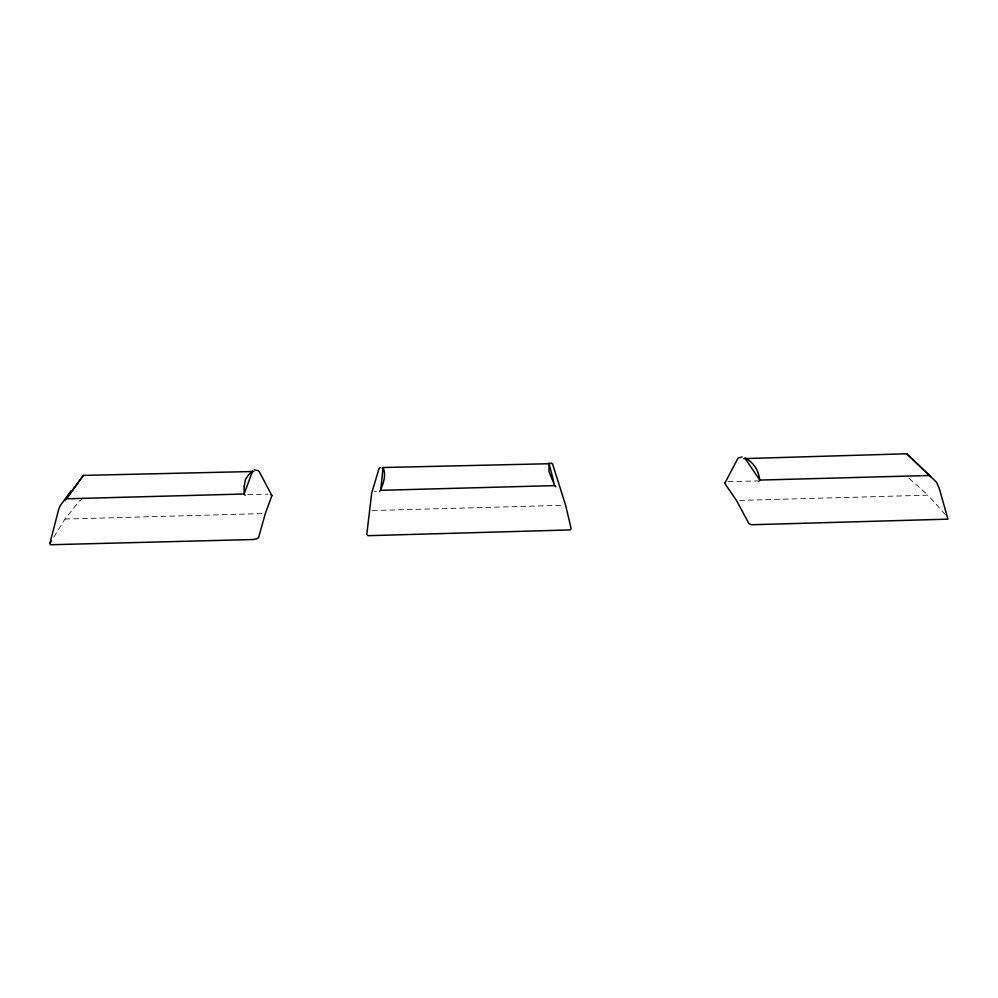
<?xml version="1.0" encoding="UTF-8"?>
<svg xmlns="http://www.w3.org/2000/svg" width="998" height="998" viewBox="0 0 998 998"><rect width="100%" height="100%" fill="white"/><g stroke="black" fill="none" stroke-linecap="round" stroke-linejoin="round"><path stroke-width="0.75" stroke-dasharray="4.99 3.74" d="M53.867 537.011L64.982 519.072L79.466 500.834L81.611 499.649M374.25 491.577L376.408 491.203M247.741 494.684L267.863 494.147M728.241 481.697L757.669 480.899M64.982 519.072L263.784 513.571M372.354 510.564L564.045 505.262M739.593 500.397L928.078 495.183L946.092 515.579M909.091 478.366L928.078 495.183"/><path stroke-width="1.5" d="M254.253 469.759L258.357 470.694L259.318 471.755L271.893 495.619L265.343 513.521L258.607 537.485L256.723 538.858L253.043 539.519L50.424 544.746L49.9 543.423L58.782 508.955L59.93 506.136L71.257 490.517M743.585 458.618L906.845 453.778L936.561 482.246L939.218 488.359L947.963 519.147L751.07 524.761L748.887 523.526L736.474 500.485L724.76 483.356L737.996 458.107L742.088 456.972M724.76 483.356L725.396 482.234M49.9 543.423L51.484 540.854M758.879 481.335L759.777 480.075C758.567 470.719 753.789 461.962 744.857 458.032L759.777 480.075L929.338 475.497L930.635 476.682M379.652 491.59C383.257 484.541 386.476 475.36 383.057 467.526L382.084 468.112M65.232 500.098L83.395 475.397L253.929 471.48M82.684 475.984L83.395 475.397L66.479 498.8L244.061 494.01L245.109 495.233M380.512 467.488L379.053 468.611L371.718 492.925L366.777 534.404L368.062 535.689L570.07 529.926L571.143 528.578L565.604 505.213L552.593 464.058L550.983 463.01M549.973 463.708L383.057 467.526L380.749 490.317L554.663 485.614L555.824 486.824M907.456 454.315L906.845 453.778L929.338 475.497M270.92 494.521L271.893 495.619M244.211 486.288L244.061 494.01L252.694 470.956L248.564 474.799L245.383 479.601L244.211 486.288M549.012 463.172L548.975 471.555L554.663 485.614L549.012 463.172"/></g></svg>
